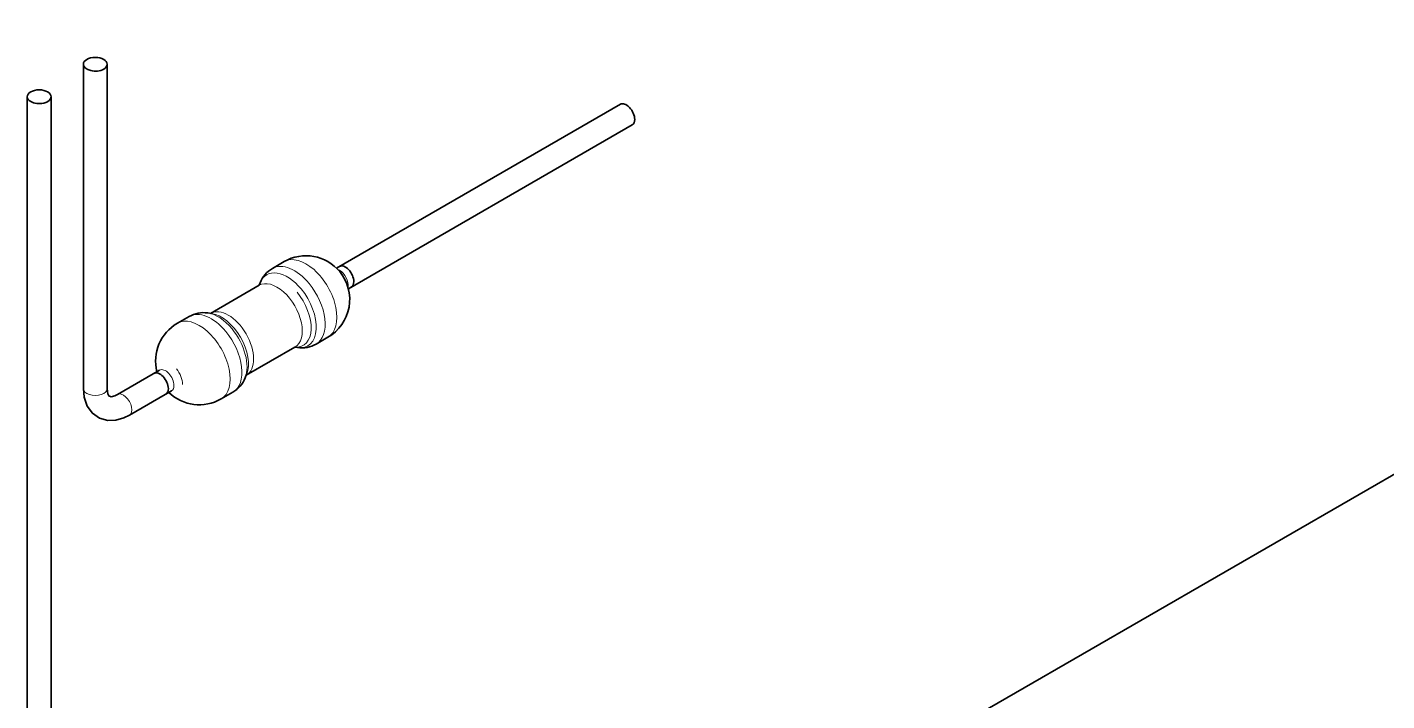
# Model space of a CAD drawing. Extents: x 241 to 1434, y 190 to 710.
# Drawn here: x 851.2 to 885.41, y 619.67 to 636.63 of the extents above; entities that cross this region are included whole.
import ezdxf

# ---------------------------------------------------------------- set-up
doc = ezdxf.new("R2010")
doc.units = 0

msp = doc.modelspace()

# ---------------------------------------------------------------- linework, layer by layer
at = {"color": 7, "lineweight": 35}
for p, q in [((854.457, 607.4), (1030.455, 709.013)), ((854.457, 607.4), (1030.455, 709.013)), ((851.196, 594.693), (851.196, 634.881)), ((851.796, 594.693), (851.796, 634.881))]:
    msp.add_line(p, q, dxfattribs=at)
at = {"color": 7, "lineweight": 35, "ltscale": 0.204123}
for p, q in [((852.61, 635.697), (852.61, 627.532)), ((852.61, 635.697), (852.61, 627.532)), ((853.21, 635.697), (853.21, 627.532)), ((853.21, 635.697), (853.21, 627.532))]:
    msp.add_line(p, q, dxfattribs=at)
at = {"color": 7, "lineweight": 35, "ltscale": 0.206231}
msp.add_line((858.98, 630.567), (866.124, 634.691), dxfattribs=at)
msp.add_line((858.98, 630.567), (866.124, 634.691), dxfattribs=at)
at = {"color": 7, "lineweight": 35, "ltscale": 0.206245}
msp.add_line((859.28, 630.047), (866.424, 634.172), dxfattribs=at)
msp.add_line((859.28, 630.047), (866.424, 634.172), dxfattribs=at)
at = {"color": 7, "lineweight": 35, "ltscale": 0.008565}
for p, q in [((857.367, 630.559), (857.663, 630.73)), ((857.367, 630.559), (857.663, 630.73)), ((857.367, 630.559), (857.663, 630.73)), ((858.467, 628.654), (858.763, 628.825)), ((858.467, 628.654), (858.763, 628.825)), ((858.467, 628.654), (858.763, 628.825))]:
    msp.add_line(p, q, dxfattribs=at)
at = {"color": 7, "lineweight": 35, "ltscale": 0.002108}
msp.add_line((858.98, 630.567), (859.053, 630.609), dxfattribs=at)
at = {"color": 7, "lineweight": 35, "ltscale": 0.035356}
for p, q in [((855.807, 629.428), (857.032, 630.135)), ((855.807, 629.428), (857.032, 630.135)), ((855.807, 629.428), (857.032, 630.135)), ((856.707, 627.869), (857.932, 628.576)), ((856.707, 627.869), (857.932, 628.576)), ((856.707, 627.869), (857.932, 628.576))]:
    msp.add_line(p, q, dxfattribs=at)
at = {"color": 7, "lineweight": 35, "ltscale": 0.001754}
for p, q in [((857.031, 630.134), (857.057, 630.199)), ((857.031, 630.134), (857.057, 630.199)), ((857.031, 630.134), (857.057, 630.199)), ((857.931, 628.575), (858, 628.566)), ((857.931, 628.575), (858, 628.566)), ((857.931, 628.575), (858, 628.566))]:
    msp.add_line(p, q, dxfattribs=at)
at = {"color": 7, "lineweight": 35, "ltscale": 0.000146516}
msp.add_line((857.037, 630.138), (857.032, 630.135), dxfattribs=at)
msp.add_line((857.037, 630.138), (857.032, 630.135), dxfattribs=at)
msp.add_line((857.037, 630.138), (857.032, 630.135), dxfattribs=at)
at = {"color": 7, "lineweight": 35, "ltscale": 0.002119}
msp.add_line((859.28, 630.047), (859.353, 630.089), dxfattribs=at)
at = {"color": 7, "lineweight": 35, "ltscale": 0.008564}
for p, q in [((854.976, 629.179), (855.273, 629.35)), ((854.976, 629.179), (855.273, 629.35)), ((854.976, 629.179), (855.273, 629.35)), ((856.076, 627.273), (856.373, 627.445)), ((856.076, 627.273), (856.373, 627.445)), ((856.076, 627.273), (856.373, 627.445))]:
    msp.add_line(p, q, dxfattribs=at)
at = {"color": 7, "lineweight": 35, "ltscale": 0.002461}
for p, q in [((855.837, 629.425), (855.739, 629.438)), ((855.837, 629.425), (855.739, 629.438)), ((855.837, 629.425), (855.739, 629.438)), ((856.719, 627.896), (856.682, 627.805)), ((856.719, 627.896), (856.682, 627.805)), ((856.719, 627.896), (856.682, 627.805))]:
    msp.add_line(p, q, dxfattribs=at)
at = {"color": 7, "lineweight": 35, "ltscale": 0.03062}
msp.add_line((853.467, 627.384), (854.528, 627.996), dxfattribs=at)
msp.add_line((853.467, 627.384), (854.528, 627.996), dxfattribs=at)
at = {"color": 7, "lineweight": 35, "ltscale": 0.004083}
for p, q in [((854.386, 627.914), (854.528, 627.996)), ((854.686, 627.395), (854.828, 627.476))]:
    msp.add_line(p, q, dxfattribs=at)
at = {"color": 7, "lineweight": 35, "ltscale": 0.030619}
msp.add_line((853.767, 626.864), (854.828, 627.476), dxfattribs=at)
msp.add_line((853.767, 626.864), (854.828, 627.476), dxfattribs=at)
at = {"color": 7, "lineweight": 35, "ltscale": 0.000235757}
msp.add_line((854.837, 627.48), (854.828, 627.476), dxfattribs=at)
msp.add_line((854.837, 627.48), (854.828, 627.476), dxfattribs=at)
msp.add_line((854.837, 627.48), (854.828, 627.476), dxfattribs=at)
at = {"color": 7, "lineweight": 35}
for points in [[(852.61, 627.532), (852.63, 627.317), (852.707, 627.093), (852.839, 626.912), (853.014, 626.79), (853.229, 626.731), (853.423, 626.737), (853.631, 626.797), (853.767, 626.864)], [(852.61, 627.532), (852.63, 627.317), (852.707, 627.093), (852.839, 626.912), (853.014, 626.79), (853.229, 626.731), (853.423, 626.737), (853.631, 626.797), (853.767, 626.864)], [(853.21, 627.532), (853.226, 627.404), (853.251, 627.35), (853.313, 627.328), (853.402, 627.352), (853.467, 627.384)], [(853.21, 627.532), (853.226, 627.404), (853.251, 627.35), (853.313, 627.328), (853.402, 627.352), (853.467, 627.384)]]:
    msp.add_lwpolyline(points, dxfattribs=at)
for centre, radius, start, end in [((858.213, 629.777), 1.1, 39.6146, 119.999), ((858.213, 629.777), 1.1, 39.6146, 119.999), ((858.213, 629.777), 1.1, 39.6146, 119.999), ((857.735, 629.93), 0.729, 120.3855, 158.3668), ((857.735, 629.93), 0.729, 120.3855, 158.3668), ((857.735, 629.93), 0.729, 120.3855, 158.3668), ((858.213, 629.777), 1.1, 299.999, 39.6146), ((858.213, 629.777), 1.1, 299.999, 39.6146), ((858.213, 629.777), 1.1, 299.999, 39.6146), ((855.633, 628.716), 0.729, 81.6466, 119.6013), ((855.633, 628.716), 0.729, 81.6466, 119.6013), ((855.633, 628.716), 0.729, 81.6466, 119.6013), ((855.526, 628.226), 1.1, 119.9993, 194.1748), ((855.526, 628.226), 1.1, 119.9993, 194.1748), ((855.526, 628.226), 1.1, 119.9993, 194.1748), ((858.106, 629.287), 0.729, 261.6466, 299.6013), ((858.106, 629.287), 0.729, 261.6466, 299.6013), ((858.106, 629.287), 0.729, 261.6466, 299.6013), ((856.004, 628.073), 0.729, 300.3855, 338.3668), ((856.004, 628.073), 0.729, 300.3855, 338.3668), ((856.004, 628.073), 0.729, 300.3855, 338.3668), ((855.526, 628.226), 1.1, 225.8133, 299.9959), ((855.526, 628.226), 1.1, 225.8133, 299.9959), ((855.526, 628.226), 1.1, 225.8133, 299.9959)]:
    msp.add_arc(centre, radius, start, end, dxfattribs=at)
for centre, major_axis, start_param, end_param in [((852.91, 635.697), (-0.3, 0), 3.141593, 6.283185), ((852.91, 635.697), (-0.3, 0), 3.141593, 6.283185), ((852.91, 635.697), (-0.3, 0), 6.283185, 8.63938), ((852.91, 635.697), (-0.3, 0), 6.283185, 8.63938), ((852.91, 635.697), (-0.3, 0), 2.356194, 3.141593), ((852.91, 635.697), (-0.3, 0), 2.356194, 3.141593), ((851.496, 634.881), (-0.3, 0), 3.141593, 6.283185), ((851.496, 634.881), (-0.3, 0), 6.283185, 7.068583), ((851.496, 634.881), (-0.3, 0), 0.785398, 3.141593), ((866.274, 634.431), (0.15, -0.26), 0.785398, 3.141593), ((866.274, 634.431), (0.15, -0.26), 0.785398, 3.141593), ((866.274, 634.431), (0.15, -0.26), 6.283185, 7.068583), ((866.274, 634.431), (0.15, -0.26), 6.283185, 7.068583), ((859.203, 630.349), (0.15, -0.26), 0.785398, 3.141593), ((859.203, 630.349), (0.15, -0.26), 6.283185, 7.068583), ((854.536, 627.655), (0.15, -0.26), 0.785398, 3.141593), ((854.536, 627.655), (0.15, -0.26), 6.283185, 7.068583)]:
    msp.add_ellipse(centre, major_axis=major_axis, ratio=0.57735, start_param=start_param, end_param=end_param, dxfattribs=at)
at = {"color": 7, "lineweight": 13}
for centre, major_axis, start_param, end_param in [((857.917, 629.606), (-0.55, 0.953), 4.997787, 6.283156), ((857.917, 629.606), (-0.55, 0.953), 4.997787, 6.283156), ((857.917, 629.606), (-0.55, 0.953), 4.997787, 6.283156), ((858.213, 629.777), (0.55, -0.953), 6.283156, 9.424749), ((858.213, 629.777), (0.55, -0.953), 6.283156, 9.424749), ((858.213, 629.777), (0.55, -0.953), 6.283156, 9.424749), ((857.74, 629.504), (-0.516, 0.895), 4.997787, 6.703765), ((857.74, 629.504), (-0.516, 0.895), 4.997787, 6.703765), ((857.74, 629.504), (-0.516, 0.895), 4.997787, 6.703765), ((859.062, 630.267), (0.15, -0.26), 0.785398, 2.59432), ((859.062, 630.267), (0.15, -0.26), 0.785398, 2.59432), ((859.062, 630.267), (0.15, -0.26), 0.785398, 2.59432), ((857.482, 629.355), (0.45, -0.779), 6.283156, 9.424749), ((857.482, 629.355), (0.45, -0.779), 6.283156, 9.424749), ((857.482, 629.355), (0.45, -0.779), 6.283156, 9.424749), ((857.74, 629.504), (0.516, -0.895), 5.862604, 8.13938), ((857.74, 629.504), (0.516, -0.895), 5.862604, 8.13938), ((857.74, 629.504), (0.516, -0.895), 5.862604, 8.13938), ((857.917, 629.606), (0.55, -0.953), 6.283156, 8.13938), ((857.917, 629.606), (0.55, -0.953), 6.283156, 8.13938), ((857.917, 629.606), (0.55, -0.953), 6.283156, 8.13938), ((859.062, 630.267), (-0.15, 0.26), 3.686276, 3.926991), ((859.062, 630.267), (-0.15, 0.26), 3.686276, 3.926991), ((859.062, 630.267), (-0.15, 0.26), 3.686276, 3.926991), ((857.659, 629.457), (0.484, -0.837), 5.909634, 8.13938), ((857.659, 629.457), (0.484, -0.837), 5.909634, 8.13938), ((857.659, 629.457), (0.484, -0.837), 5.909634, 8.13938), ((855.526, 628.226), (0.55, -0.953), 6.283156, 9.424749), ((855.526, 628.226), (0.55, -0.953), 6.283156, 9.424749), ((855.526, 628.226), (0.55, -0.953), 6.283156, 9.424749), ((855.823, 628.397), (-0.55, 0.953), 4.997787, 6.283156), ((855.823, 628.397), (-0.55, 0.953), 4.997787, 6.283156), ((855.823, 628.397), (-0.55, 0.953), 4.997787, 6.283156), ((856, 628.499), (-0.516, 0.895), 4.997787, 5.862604), ((856, 628.499), (-0.516, 0.895), 4.997787, 5.862604), ((856, 628.499), (-0.516, 0.895), 4.997787, 5.862604), ((856.257, 628.648), (0.45, -0.779), 0.00291, 3.141564), ((856.257, 628.648), (0.45, -0.779), 0.00291, 3.141564), ((856.257, 628.648), (0.45, -0.779), 0.00291, 3.141564), ((856.081, 628.546), (0.484, -0.837), 0.42058, 2.721012), ((856.081, 628.546), (0.484, -0.837), 0.42058, 2.721012), ((856.081, 628.546), (0.484, -0.837), 0.42058, 2.721012), ((855.823, 628.397), (0.55, -0.953), 6.283156, 8.13938), ((855.823, 628.397), (0.55, -0.953), 6.283156, 8.13938), ((855.823, 628.397), (0.55, -0.953), 6.283156, 8.13938), ((856, 628.499), (0.516, -0.895), 0.42058, 1.856194), ((856, 628.499), (0.516, -0.895), 0.42058, 1.856194), ((856, 628.499), (0.516, -0.895), 0.42058, 1.856194), ((854.678, 627.736), (0.15, -0.26), 0.785398, 3.141503), ((854.678, 627.736), (0.15, -0.26), 0.785398, 3.141503), ((854.678, 627.736), (0.15, -0.26), 0.785398, 3.141503), ((854.808, 627.812), (0.212, -0.366), 0.785398, 1.856194), ((854.808, 627.812), (0.212, -0.366), 0.785398, 1.856194), ((854.808, 627.812), (0.212, -0.366), 0.785398, 1.856194), ((854.678, 627.736), (-0.15, 0.26), 3.141593, 3.926991), ((854.678, 627.736), (-0.15, 0.26), 3.141593, 3.926991), ((854.678, 627.736), (-0.15, 0.26), 3.141593, 3.926991), ((852.91, 627.532), (-0.3, 0), 6.283185, 9.424778), ((852.91, 627.532), (-0.3, 0), 6.283185, 9.424778), ((853.617, 627.124), (0.15, -0.26), 0, 3.141593), ((853.617, 627.124), (0.15, -0.26), 0, 3.141593)]:
    msp.add_ellipse(centre, major_axis=major_axis, ratio=0.57735, start_param=start_param, end_param=end_param, dxfattribs=at)

doc.saveas('drawing.dxf')
